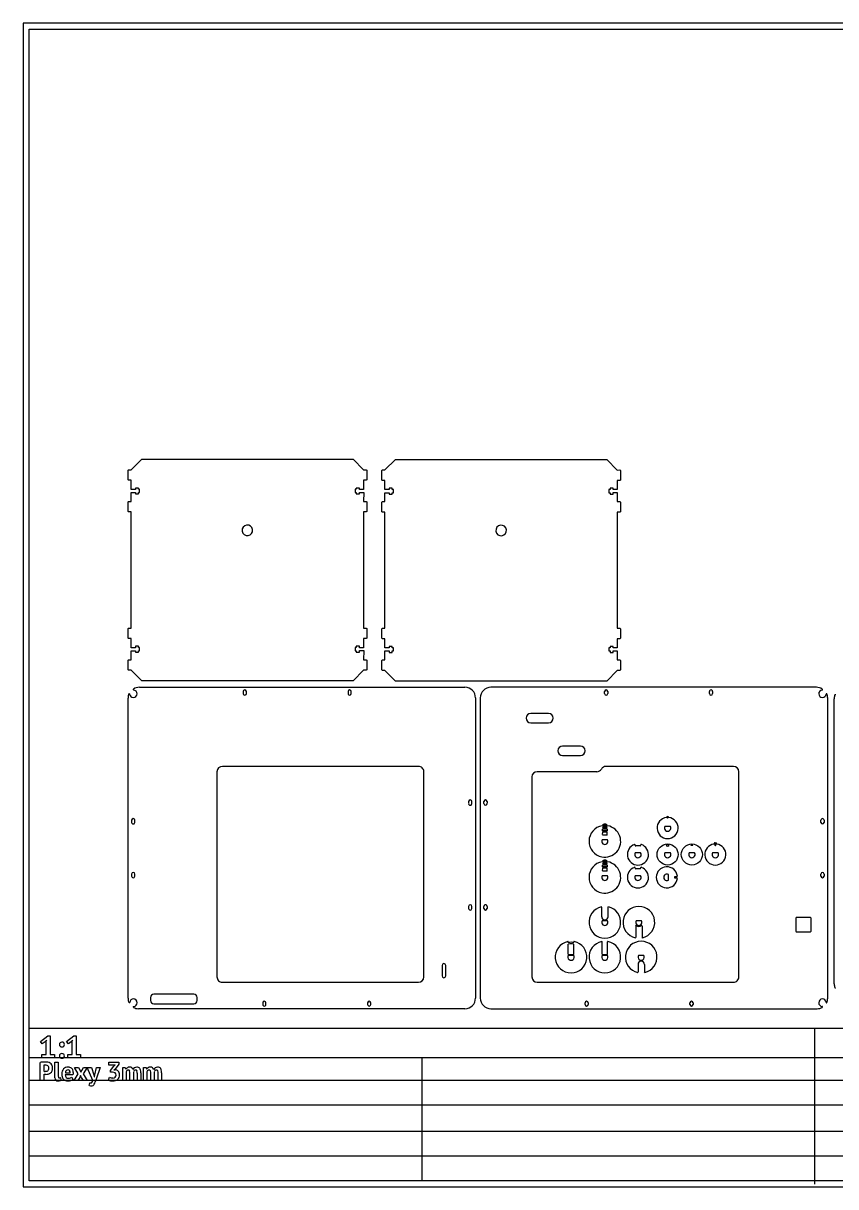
# Model space of a CAD drawing. Extents: x 1210 to 2780, y 0 to 1103.
# Drawn here: x 1210 to 1980, y 0 to 1103 of the extents above; entities that cross this region are included whole.
import ezdxf

# ---------------------------------------------------------------- set-up
doc = ezdxf.new("R2010")
doc.units = 0
doc.header["$MEASUREMENT"] = 0
for name, color, linetype in [('ARDUINO_SCOCCHE', 18, 'CONTINUOUS'), ('ESCLUSI', 18, 'CONTINUOUS'), ('PREDEFINITO', 18, 'CONTINUOUS')]:
    doc.layers.add(name, color=color, linetype=linetype)

msp = doc.modelspace()

# ---------------------------------------------------------------- linework, layer by layer
at = {"layer": 'ARDUINO_SCOCCHE'}
for p, q in [((1312.7, 679.4), (1322.8, 689.4)), ((1322.8, 689.4), (1522.7, 689.4)), ((1522.7, 689.4), (1532.7, 679.3)), ((1553, 679.2), (1563, 689.2)), ((1563, 689.2), (1763, 689.2)), ((1763, 689.2), (1773, 679.1)), ((1309.7, 678.9), (1310.2, 679.4)), ((1309.7, 669.9), (1309.7, 678.9)), ((1310.2, 679.4), (1312.7, 679.4)), ((1532.7, 679.3), (1535.2, 679.4)), ((1535.2, 679.4), (1535.7, 678.9)), ((1535.7, 678.9), (1535.7, 669.9)), ((1550, 678.7), (1550.5, 679.2)), ((1550, 669.7), (1550, 678.7)), ((1550.5, 679.2), (1553, 679.2)), ((1773, 679.1), (1775.5, 679.2)), ((1775.5, 679.2), (1776, 678.7)), ((1776, 678.7), (1776, 669.7)), ((1310.2, 669.4), (1309.7, 669.9)), ((1312.7, 669.4), (1310.2, 669.4)), ((1312.7, 660.8), (1312.7, 669.4)), ((1319.6, 662.1), (1316.6, 662.1)), ((1316.6, 662.1), (1316.6, 660.8)), ((1319.6, 660.9), (1319.6, 662.1)), ((1528.8, 662.1), (1525.8, 662.1)), ((1525.8, 662.1), (1525.8, 660.9)), ((1528.9, 660.8), (1528.8, 662.1)), ((1535.2, 669.4), (1532.7, 669.4)), ((1532.7, 669.4), (1532.7, 660.8)), ((1535.7, 669.9), (1535.2, 669.4)), ((1550.5, 669.2), (1550, 669.7)), ((1553, 669.2), (1550.5, 669.2)), ((1553, 660.6), (1553, 669.2)), ((1559.9, 661.9), (1556.9, 661.9)), ((1556.9, 661.9), (1556.9, 660.6)), ((1559.9, 660.7), (1559.9, 661.9)), ((1769.1, 661.9), (1766.1, 661.9)), ((1766.1, 661.9), (1766.1, 660.7)), ((1769.1, 660.6), (1769.1, 661.9)), ((1775.5, 669.2), (1773, 669.2)), ((1773, 669.2), (1773, 660.6)), ((1776, 669.7), (1775.5, 669.2)), ((1316.6, 660.8), (1312.7, 660.8)), ((1312.7, 649.4), (1312.7, 657.9)), ((1312.7, 657.9), (1316.6, 657.9)), ((1316.6, 657.9), (1316.6, 656.6)), ((1316.6, 656.6), (1319.6, 656.6)), ((1320.6, 660.9), (1319.6, 660.9)), ((1319.6, 656.6), (1319.6, 657.9)), ((1319.6, 657.9), (1320.6, 657.9)), ((1320.6, 657.9), (1320.6, 660.9)), ((1525.8, 660.9), (1524.8, 660.9)), ((1524.8, 660.9), (1524.8, 657.9)), ((1524.8, 657.9), (1525.8, 657.9)), ((1525.8, 657.9), (1525.8, 656.6)), ((1525.8, 656.6), (1528.8, 656.6)), ((1528.8, 656.6), (1528.9, 658)), ((1532.7, 660.8), (1528.9, 660.8)), ((1528.9, 658), (1532.8, 658)), ((1532.8, 658), (1532.7, 649.4)), ((1556.9, 660.6), (1553, 660.6)), ((1553, 649.2), (1553, 657.7)), ((1553, 657.7), (1556.9, 657.7)), ((1556.9, 657.7), (1556.9, 656.4)), ((1556.9, 656.4), (1559.9, 656.4)), ((1560.9, 660.7), (1559.9, 660.7)), ((1559.9, 656.4), (1559.9, 657.7)), ((1559.9, 657.7), (1560.9, 657.7)), ((1560.9, 657.7), (1560.9, 660.7)), ((1766.1, 660.7), (1765.1, 660.7)), ((1765.1, 660.7), (1765.1, 657.7)), ((1765.1, 657.7), (1766.1, 657.7)), ((1766.1, 657.7), (1766.1, 656.4)), ((1766.1, 656.4), (1769.1, 656.4)), ((1773, 660.6), (1769.1, 660.6)), ((1769.1, 656.4), (1769.1, 657.8)), ((1769.1, 657.8), (1773, 657.8)), ((1773, 657.8), (1773, 649.2)), ((1309.7, 648.9), (1310.2, 649.4)), ((1309.7, 639.9), (1309.7, 648.9)), ((1310.2, 639.4), (1309.7, 639.9)), ((1310.2, 649.4), (1312.7, 649.4)), ((1532.7, 649.4), (1535.2, 649.4)), ((1535.2, 649.4), (1535.7, 648.9)), ((1535.7, 639.9), (1535.2, 639.4)), ((1535.7, 648.9), (1535.7, 639.9)), ((1550, 648.7), (1550.5, 649.2)), ((1550, 639.7), (1550, 648.7)), ((1550.5, 639.2), (1550, 639.7)), ((1550.5, 649.2), (1553, 649.2)), ((1773, 649.2), (1775.5, 649.2)), ((1775.5, 649.2), (1776, 648.7)), ((1776, 639.7), (1775.5, 639.2)), ((1776, 648.7), (1776, 639.7)), ((1312.7, 639.4), (1310.2, 639.4)), ((1312.7, 529.4), (1312.7, 639.4)), ((1535.2, 639.4), (1532.7, 639.4)), ((1532.7, 639.4), (1532.7, 529.4)), ((1553, 639.2), (1550.5, 639.2)), ((1553, 529.2), (1553, 639.2)), ((1775.5, 639.2), (1773, 639.2)), ((1773, 639.2), (1773, 529.2)), ((1309.7, 528.9), (1310.2, 529.4)), ((1310.2, 529.4), (1312.7, 529.4)), ((1532.7, 529.4), (1535.2, 529.4)), ((1535.2, 529.4), (1535.7, 528.9)), ((1309.7, 519.9), (1309.7, 528.9)), ((1310.2, 519.4), (1309.7, 519.9)), ((1312.7, 519.4), (1310.2, 519.4)), ((1312.7, 510.8), (1312.7, 519.4)), ((1535.2, 519.4), (1532.7, 519.4)), ((1532.7, 519.4), (1532.7, 510.8)), ((1535.7, 519.9), (1535.2, 519.4)), ((1535.7, 528.9), (1535.7, 519.9)), ((1550, 528.7), (1550.5, 529.2)), ((1550, 519.7), (1550, 528.7)), ((1550.5, 519.2), (1550, 519.7)), ((1550.5, 529.2), (1553, 529.2)), ((1553, 519.2), (1550.5, 519.2)), ((1553, 510.6), (1553, 519.2)), ((1773, 529.2), (1775.5, 529.2)), ((1775.5, 519.2), (1773, 519.2)), ((1773, 519.2), (1773, 510.6)), ((1775.5, 529.2), (1776, 528.7)), ((1776, 519.7), (1775.5, 519.2)), ((1776, 528.7), (1776, 519.7)), ((1316.6, 510.8), (1312.7, 510.8)), ((1312.7, 499.4), (1312.7, 507.9)), ((1312.7, 507.9), (1316.6, 507.9)), ((1319.6, 512.1), (1316.6, 512.1)), ((1316.6, 512.1), (1316.6, 510.8)), ((1316.6, 507.9), (1316.6, 506.6)), ((1319.6, 510.9), (1319.6, 512.1)), ((1320.6, 510.9), (1319.6, 510.9)), ((1319.6, 506.6), (1319.6, 507.9)), ((1319.6, 507.9), (1320.6, 507.9)), ((1320.6, 507.9), (1320.6, 510.9)), ((1525.8, 510.9), (1524.8, 510.9)), ((1524.8, 510.9), (1524.8, 507.9)), ((1524.8, 507.9), (1525.8, 507.9)), ((1528.8, 512.1), (1525.8, 512.1)), ((1525.8, 512.1), (1525.8, 510.9)), ((1525.8, 507.9), (1525.8, 506.6)), ((1528.9, 510.8), (1528.8, 512.1)), ((1528.8, 506.6), (1528.9, 508)), ((1532.7, 510.8), (1528.9, 510.8)), ((1528.9, 508), (1532.8, 508)), ((1532.8, 508), (1532.7, 499.4)), ((1556.9, 510.6), (1553, 510.6)), ((1553, 499.2), (1553, 507.7)), ((1553, 507.7), (1556.9, 507.7)), ((1559.9, 511.9), (1556.9, 511.9)), ((1556.9, 511.9), (1556.9, 510.6)), ((1556.9, 507.7), (1556.9, 506.4)), ((1559.9, 510.7), (1559.9, 511.9)), ((1560.9, 510.7), (1559.9, 510.7)), ((1559.9, 506.4), (1559.9, 507.7)), ((1559.9, 507.7), (1560.9, 507.7)), ((1560.9, 507.7), (1560.9, 510.7)), ((1766.1, 510.7), (1765.1, 510.7)), ((1765.1, 510.7), (1765.1, 507.7)), ((1765.1, 507.7), (1766.1, 507.7)), ((1769.1, 511.9), (1766.1, 511.9)), ((1766.1, 511.9), (1766.1, 510.7)), ((1766.1, 507.7), (1766.1, 506.4)), ((1769.1, 510.6), (1769.1, 511.9)), ((1773, 510.6), (1769.1, 510.6)), ((1769.1, 506.4), (1769.1, 507.8)), ((1769.1, 507.8), (1773, 507.8)), ((1773, 507.8), (1773, 499.2)), ((1309.7, 498.9), (1310.2, 499.4)), ((1309.7, 489.9), (1309.7, 498.9)), ((1310.2, 499.4), (1312.7, 499.4)), ((1316.6, 506.6), (1319.6, 506.6)), ((1525.8, 506.6), (1528.8, 506.6)), ((1532.7, 499.4), (1535.2, 499.4)), ((1535.2, 499.4), (1535.7, 498.9)), ((1535.7, 498.9), (1535.7, 489.9)), ((1550, 498.7), (1550.5, 499.2)), ((1550, 489.7), (1550, 498.7)), ((1550.5, 499.2), (1553, 499.2)), ((1556.9, 506.4), (1559.9, 506.4)), ((1766.1, 506.4), (1769.1, 506.4)), ((1773, 499.2), (1775.5, 499.2)), ((1775.5, 499.2), (1776, 498.7)), ((1776, 498.7), (1776, 489.7)), ((1310.2, 489.4), (1309.7, 489.9)), ((1312.7, 489.4), (1310.2, 489.4)), ((1322.8, 479.4), (1312.7, 489.4)), ((1532.7, 489.4), (1522.7, 479.4)), ((1535.2, 489.4), (1532.7, 489.4)), ((1535.7, 489.9), (1535.2, 489.4)), ((1550.5, 489.2), (1550, 489.7)), ((1553, 489.2), (1550.5, 489.2)), ((1563, 479.2), (1553, 489.2)), ((1773, 489.2), (1763, 479.2)), ((1775.5, 489.2), (1773, 489.2)), ((1776, 489.7), (1775.5, 489.2)), ((1522.7, 479.4), (1322.8, 479.4)), ((1763, 479.2), (1563, 479.2)), ((1310.8, 467.1), (1311, 467.1)), ((1314.7, 470.9), (1314.7, 471.4)), ((1320.4, 473.3), (1628.7, 473.3)), ((1418.7, 469.3), (1418.7, 467.3)), ((1421.7, 467.3), (1421.7, 469.3)), ((1518, 469.3), (1518, 467.3)), ((1521, 467.3), (1521, 469.3)), ((1638.7, 463.3), (1638.7, 178.7)), ((1643.2, 463.3), (1643.2, 178.7)), ((1961.5, 473.3), (1653.2, 473.3)), ((1760.9, 467.3), (1760.9, 469.3)), ((1763.9, 469.3), (1763.9, 467.3)), ((1860.2, 467.3), (1860.2, 469.3)), ((1863.2, 469.3), (1863.2, 467.3)), ((1967.2, 470.9), (1967.2, 471.4)), ((1971.1, 467.1), (1970.9, 467.1)), ((1979.4, 466.6), (1979.5, 466.6)), ((1309.7, 178.7), (1309.7, 463)), ((1972.2, 178.7), (1972.2, 463)), ((1978.3, 192.4), (1978.3, 462.4)), ((1707.9, 448.6), (1691.1, 448.6)), ((1691.1, 439.6), (1707.9, 439.6)), ((1738.1, 417.6), (1721.2, 417.6)), ((1721.2, 408.6), (1738.1, 408.6)), ((1584.7, 398.3), (1399.1, 398.3)), ((1882.9, 398.3), (1762.3, 398.3)), ((1393.9, 393.3), (1393.9, 198.8)), ((1589.9, 198.8), (1589.9, 393.3)), ((1692, 388.3), (1692, 198.8)), ((1753.6, 393.3), (1697, 393.3)), ((1888.1, 198.8), (1888.1, 393.3)), ((1632.2, 365), (1632.2, 363)), ((1635.2, 363), (1635.2, 365)), ((1646.7, 363), (1646.7, 365)), ((1649.7, 365), (1649.7, 363)), ((1313.1, 347.3), (1313.1, 345.3)), ((1316.1, 345.3), (1316.1, 347.3)), ((1762.6, 342.1), (1759.8, 342.1)), ((1965.8, 345.3), (1965.8, 347.3)), ((1968.8, 347.3), (1968.8, 345.3)), ((1758.9, 335.9), (1758.8, 333.9)), ((1759, 337.4), (1759.1, 338.9)), ((1759.2, 340.9), (1759.1, 340.4)), ((1759.1, 333.6), (1763.3, 333.6)), ((1763.1, 337.1), (1759.2, 337.1)), ((1763.2, 336.1), (1759.2, 336.1)), ((1759.3, 339.1), (1763.1, 339.1)), ((1763, 341.1), (1759.4, 341.1)), ((1759.4, 340.1), (1763, 340.1)), ((1763.2, 340.4), (1763.2, 340.9)), ((1763.3, 338.9), (1763.4, 337.4)), ((1763.5, 333.9), (1763.4, 335.9)), ((1763.8, 328.8), (1758.6, 328.8)), ((1789.9, 323.5), (1789.9, 323.8)), ((1794.6, 323), (1790.4, 323)), ((1795.1, 323.8), (1795.1, 323.5)), ((1795.1, 316.3), (1789.9, 316.3)), ((1758.9, 301.7), (1758.8, 299.7)), ((1759, 303.2), (1759.1, 304.7)), ((1759.2, 306.7), (1759.1, 306.2)), ((1759.1, 299.5), (1763.3, 299.5)), ((1763.1, 303), (1759.2, 303)), ((1763.2, 302), (1759.2, 302)), ((1759.3, 305), (1763.1, 305)), ((1763, 307), (1759.4, 307)), ((1759.4, 306), (1763, 306)), ((1762.6, 308), (1759.8, 308)), ((1763.2, 306.2), (1763.2, 306.7)), ((1763.3, 304.7), (1763.4, 303.2)), ((1763.5, 299.7), (1763.4, 301.7)), ((1789.9, 301.9), (1789.9, 302.2)), ((1794.6, 301.4), (1790.4, 301.4)), ((1795.1, 302.2), (1795.1, 301.9)), ((1313.1, 296.3), (1313.1, 294.3)), ((1316.1, 294.3), (1316.1, 296.3)), ((1763.8, 294.7), (1758.6, 294.7)), ((1795.1, 294.7), (1789.9, 294.7)), ((1965.8, 294.3), (1965.8, 296.3)), ((1968.8, 296.3), (1968.8, 294.3)), ((1632.2, 265.7), (1632.2, 263.7)), ((1635.2, 263.7), (1635.2, 265.7)), ((1646.7, 263.7), (1646.7, 265.7)), ((1649.7, 265.7), (1649.7, 263.7)), ((1942.2, 241.8), (1942.2, 254.8)), ((1942.7, 255.3), (1955.7, 255.3)), ((1956.2, 254.8), (1956.2, 241.8)), ((1763.8, 252.1), (1758.6, 252.1)), ((1796, 252.1), (1790.8, 252.1)), ((1955.7, 241.3), (1942.7, 241.3)), ((1607.1, 209.7), (1607.1, 199.7)), ((1610.6, 199.7), (1610.6, 209.7)), ((1731.8, 219.1), (1726.6, 219.1)), ((1726.8, 220.1), (1731.5, 220.1)), ((1763.8, 219.1), (1758.6, 219.1)), ((1758.8, 220.1), (1763.5, 220.1)), ((1798.2, 219.1), (1793, 219.1)), ((1399.1, 193.8), (1584.7, 193.8)), ((1697.2, 193.8), (1882.9, 193.8)), ((1979.5, 188.1), (1979.4, 188.1)), ((1331, 179.4), (1331, 176.4)), ((1372, 182.4), (1334, 182.4)), ((1375, 176.4), (1375, 179.4)), ((1311, 174.4), (1310.9, 174.4)), ((1314.8, 170.2), (1314.8, 170.7)), ((1628.7, 168.7), (1319.7, 168.7)), ((1334, 173.4), (1372, 173.4)), ((1437.2, 174.3), (1437.2, 172.7)), ((1440.2, 172.7), (1440.2, 174.3)), ((1536.5, 174.3), (1536.5, 172.7)), ((1539.5, 172.7), (1539.5, 174.3)), ((1653.2, 168.7), (1962.2, 168.7)), ((1742.4, 172.7), (1742.4, 174.3)), ((1745.4, 174.3), (1745.4, 172.7)), ((1841.7, 172.7), (1841.7, 174.3)), ((1844.7, 174.3), (1844.7, 172.7)), ((1967.2, 170.2), (1967.2, 170.7)), ((1970.9, 174.4), (1971.1, 174.4))]:
    msp.add_line(p, q, dxfattribs=at)
for centre, radius, start, end in [((1422.7, 622), 5, 7.9998, 187.9998), ((1422.7, 622), 5, 187.9998, 7.9998), ((1663, 621.9), 5, 7.9998, 187.9998), ((1663, 621.9), 5, 187.9998, 7.9998), ((1319.7, 463), 10, 156.4523, 180), ((1310.8, 466.9), 0.25, 90, 156.4523), ((1311, 466.9), 0.25, 3.8226, 90), ((1314.7, 467.1), 3.5, 183.8226, 270.0327), ((1315, 471.4), 0.25, 124.0803, 180), ((1315, 470.9), 0.25, 180, 266.2069), ((1314.7, 467.1), 3.5, 270.0341, 0.0314), ((1320.4, 463.3), 10, 90, 124.0803), ((1314.7, 467.1), 3.5, 0.0341, 86.2069), ((1420.2, 469.3), 1.5, 0.1471, 180.1471), ((1420.2, 467.3), 1.5, 180.1471, 0.1471), ((1519.5, 469.3), 1.5, 90.1484, 180.1457), ((1519.5, 467.3), 1.5, 180.1471, 0.1471), ((1519.5, 469.3), 1.5, 0.1465, 90.1438), ((1628.7, 463.3), 10, 360, 90), ((1653.2, 463.3), 10, 90, 180), ((1762.4, 469.3), 1.5, 89.8562, 179.8535), ((1762.4, 467.3), 1.5, 179.8529, 359.8529), ((1762.4, 469.3), 1.5, 359.8543, 89.8516), ((1861.7, 469.3), 1.5, 359.8529, 179.8529), ((1861.7, 467.3), 1.5, 179.8529, 359.8529), ((1961.5, 463.3), 10, 55.9197, 90), ((1967.2, 467.1), 3.5, 93.7931, 179.9659), ((1967.2, 467.1), 3.5, 179.9686, 269.9659), ((1967, 470.9), 0.25, 273.7931, 360), ((1967, 471.4), 0.25, 0, 55.9197), ((1967.2, 467.1), 3.5, 269.9673, 356.1774), ((1970.9, 466.9), 0.25, 90, 176.1774), ((1971.1, 466.9), 0.25, 23.5477, 90), ((1962.2, 463), 10, 0, 23.5477), ((1988.3, 462.4), 10, 155.7351, 180), ((1979.4, 466.4), 0.25, 90, 155.7351), ((1979.5, 466.4), 0.25, 3.8226, 90), ((1691.1, 444.1), 4.5, 90, 270), ((1707.9, 444.1), 4.5, 270, 90), ((1721.2, 413.1), 4.5, 90, 270), ((1738.1, 413.1), 4.5, 270, 90), ((1399, 393.2), 5.11, 89.0169, 178.7207), ((1584.8, 393.2), 5.09, 1.0167, 91.2487), ((1762.3, 393.3), 5, 89.992, 149.6178), ((1883, 393.2), 5.11, 1.2791, 90.9829), ((1697, 388.3), 5, 90.0013, 179.9987), ((1753.6, 398.3), 5, 270.0054, 329.6098), ((1633.7, 365), 1.5, 90.1484, 180.1457), ((1633.7, 365), 1.5, 0.1465, 90.1438), ((1648.2, 365), 1.5, 89.8562, 179.8535), ((1648.2, 365), 1.5, 359.8543, 89.8516), ((1633.7, 363), 1.5, 180.1471, 0.1471), ((1648.2, 363), 1.5, 179.8529, 359.8529), ((1314.6, 347.3), 1.5, 0.1471, 180.1471), ((1314.6, 345.3), 1.5, 180.1471, 0.1471), ((1761.2, 327.3), 15, 99.9697, 258.4676), ((1761.2, 327.3), 15, 258.4676, 80.0215), ((1761.2, 340.6), 3, 30, 150), ((1761.2, 340.6), 3, 30, 150), ((1759.8, 342.4), 0.25, 128.9585, 270), ((1761.2, 340.6), 2.5, 51.0415, 128.9585), ((1762.6, 342.4), 0.25, 270, 51.0415), ((1967.3, 347.3), 1.5, 359.8529, 179.8529), ((1967.3, 345.3), 1.5, 179.8529, 359.8529), ((1759.1, 333.9), 0.25, 177.4212, 270), ((1759.2, 335.9), 0.25, 90, 177.4212), ((1759.2, 337.4), 0.25, 177.4212, 270), ((1759.4, 340.4), 0.25, 177.4212, 270), ((1759.3, 338.9), 0.25, 90, 177.4212), ((1759.4, 340.9), 0.25, 90, 177.4212), ((1763, 340.9), 0.25, 2.5788, 90), ((1763, 340.4), 0.25, 270, 2.5788), ((1763.1, 338.9), 0.25, 2.5788, 90), ((1763.1, 337.4), 0.25, 270, 2.5788), ((1763.2, 335.9), 0.25, 2.5788, 90), ((1763.3, 333.9), 0.25, 270, 2.5788), ((1761.2, 327.3), 3, 150, 30), ((1792.5, 314.8), 10, 109.0256, 70.9595), ((1789.4, 323.8), 0.5, 0, 109.0256), ((1790.4, 323.5), 0.5, 180, 270), ((1794.6, 323.5), 0.5, 270, 0), ((1795.6, 323.8), 0.5, 70.9595, 180), ((1761.2, 306.5), 3, 30, 150), ((1761.2, 306.5), 3, 30, 150), ((1761.2, 306.5), 2.5, 51.0415, 128.9585), ((1792.5, 314.8), 3, 150, 30), ((1314.6, 296.3), 1.5, 90.1493, 180.1467), ((1314.6, 296.3), 1.5, 0.1474, 90.1448), ((1761.2, 293.2), 15, 99.9697, 258.4676), ((1761.2, 293.2), 15, 258.4676, 80.0215), ((1759.1, 299.7), 0.25, 177.4212, 270), ((1759.2, 301.7), 0.25, 90, 177.4212), ((1759.2, 303.2), 0.25, 177.4212, 270), ((1759.4, 306.2), 0.25, 177.4212, 270), ((1759.3, 304.7), 0.25, 90, 177.4212), ((1759.4, 306.7), 0.25, 90, 177.4212), ((1759.8, 308.2), 0.25, 128.9585, 270), ((1762.6, 308.2), 0.25, 270, 51.0415), ((1763, 306.7), 0.25, 2.5788, 90), ((1763, 306.2), 0.25, 270, 2.5788), ((1763.1, 304.7), 0.25, 2.5788, 90), ((1763.1, 303.2), 0.25, 270, 2.5788), ((1763.2, 301.7), 0.25, 2.5788, 90), ((1763.3, 299.7), 0.25, 270, 2.5788), ((1792.5, 293.2), 10, 109.0256, 70.9595), ((1789.4, 302.2), 0.5, 0, 109.0256), ((1790.4, 301.9), 0.5, 180, 270), ((1794.6, 301.9), 0.5, 270, 0), ((1795.6, 302.2), 0.5, 70.9595, 180), ((1967.3, 296.3), 1.5, 89.8552, 179.8526), ((1967.3, 296.3), 1.5, 359.8533, 89.8507), ((1314.6, 294.3), 1.5, 180.1471, 0.1471), ((1761.2, 293.2), 3, 150, 30), ((1792.5, 293.2), 3, 150, 30), ((1967.3, 294.3), 1.5, 179.8529, 359.8529), ((1633.7, 265.7), 1.5, 0.1471, 180.1471), ((1648.2, 265.7), 1.5, 359.8529, 179.8529), ((1633.7, 263.7), 1.5, 180.1471, 0.1471), ((1648.2, 263.7), 1.5, 179.8529, 359.8529), ((1761.2, 255.9), 3, 180, 360), ((1942.7, 254.8), 0.5, 90, 180), ((1955.7, 254.8), 0.5, 0, 90), ((1761.2, 250.6), 3, 150, 30), ((1793.4, 250.6), 3, 150, 30), ((1942.7, 241.8), 0.5, 180, 270), ((1955.7, 241.8), 0.5, 270, 0), ((1608.8, 209.7), 1.75, 90.0406, 180.038), ((1608.8, 209.7), 1.75, 0.0406, 90.038), ((1729.2, 217.6), 3, 150, 30), ((1761.2, 217.6), 3, 150, 30), ((1795.6, 217.6), 3, 150, 30), ((1795.6, 210.6), 3, 0, 180), ((1398.9, 198.9), 5.09, 181.0159, 271.2479), ((1584.8, 198.9), 5.11, 269.0165, 358.7203), ((1608.8, 199.7), 1.75, 180.0406, 270.038), ((1608.8, 199.7), 1.75, 270.0406, 0.038), ((1697.2, 198.9), 5.11, 181.2797, 270.9835), ((1883, 198.9), 5.09, 268.7524, 358.9844), ((1988.3, 192.4), 10, 180, 204.2649), ((1979.4, 188.4), 0.25, 204.2649, 270), ((1979.5, 188.4), 0.25, 270, 356.1774), ((1319.7, 178.7), 10, 180, 204.2649), ((1314.8, 174.4), 3.5, 89.9673, 176.1774), ((1314.8, 174.4), 3.5, 359.9686, 89.9659), ((1334, 179.4), 3, 89.8535, 180.0855), ((1372, 179.4), 3, 359.9135, 90.1455), ((1628.7, 178.7), 10, 270, 360), ((1653.2, 178.7), 10, 180, 270), ((1967.2, 174.4), 3.5, 90.0341, 180.0314), ((1967.2, 174.4), 3.5, 3.8226, 90.0327), ((1962.2, 178.7), 10, 335.7351, 0), ((1310.9, 174.7), 0.25, 204.2649, 270), ((1311, 174.7), 0.25, 270, 356.1774), ((1315, 170.7), 0.25, 93.7931, 180), ((1315, 170.2), 0.25, 180, 241.0735), ((1319.7, 178.7), 10, 241.0735, 270), ((1314.8, 174.4), 3.5, 273.7931, 359.9659), ((1334, 176.4), 3, 179.9145, 270.1465), ((1372, 176.4), 3, 269.8547, 0.1453), ((1438.7, 174.3), 1.5, 90.1474, 180.1448), ((1438.7, 172.7), 1.5, 180.1471, 0.1471), ((1438.7, 174.3), 1.5, 0.1474, 90.1448), ((1538, 174.3), 1.5, 90.1474, 180.1448), ((1538, 172.7), 1.5, 180.1471, 0.1471), ((1538, 174.3), 1.5, 0.1474, 90.1448), ((1743.9, 174.3), 1.5, 89.8552, 179.8526), ((1743.9, 172.7), 1.5, 179.8529, 359.8529), ((1743.9, 174.3), 1.5, 359.8552, 89.8526), ((1843.2, 174.3), 1.5, 89.8552, 179.8526), ((1843.2, 172.7), 1.5, 179.8529, 359.8529), ((1843.2, 174.3), 1.5, 359.8552, 89.8526), ((1962.2, 178.7), 10, 270, 298.9265), ((1967.2, 174.4), 3.5, 180.0341, 266.2069), ((1966.9, 170.7), 0.25, 0, 86.2069), ((1966.9, 170.2), 0.25, 298.9265, 0), ((1970.9, 174.7), 0.25, 183.8226, 270), ((1971.1, 174.7), 0.25, 270, 335.7351)]:
    msp.add_arc(centre, radius, start, end, dxfattribs=at)
at = {"layer": 'ESCLUSI'}
for p, q in [((1823.2, 341.4), (1818, 341.4)), ((1844.6, 323.3), (1842.6, 323.3)), ((1864.8, 325.2), (1864.8, 325.4)), ((1865.3, 325.9), (1866.3, 325.9)), ((1865.3, 325.2), (1865.3, 323.7)), ((1866, 325.4), (1865.5, 325.4)), ((1865.5, 323.4), (1866, 323.4)), ((1866.3, 323.7), (1866.3, 325.2)), ((1866.8, 325.4), (1866.8, 325.2)), ((1823.2, 316.3), (1818, 316.3)), ((1846.2, 316.3), (1841, 316.3)), ((1868.4, 316.3), (1863.2, 316.3)), ((1821.4, 290.6), (1821.4, 295.8)), ((1827, 293.2), (1827, 293.2)), ((1829.3, 293.7), (1827.5, 293.7)), ((1827.5, 292.7), (1829.3, 292.7)), ((1758.2, 255.9), (1758.2, 265)), ((1764.2, 255.9), (1764.2, 265)), ((1790.4, 247.3), (1790.4, 236.2)), ((1796.4, 247.3), (1796.4, 236.2)), ((1726.6, 231.3), (1726.6, 232.1)), ((1731.8, 231.3), (1731.8, 232.1)), ((1758.6, 220.3), (1758.6, 232.1)), ((1763.8, 220.3), (1763.8, 232.1)), ((1726.6, 220.3), (1726.6, 229.8)), ((1731.8, 220.3), (1731.8, 229.8)), ((1792.6, 210.6), (1792.6, 203.2)), ((1798.6, 210.6), (1798.6, 203.2))]:
    msp.add_line(p, q, dxfattribs=at)
for centre, radius in [((1820.6, 349.9), 0.5), ((1820.6, 314.8), 10), ((1820.6, 323.3), 1), ((1843.6, 314.8), 10)]:
    msp.add_circle(centre, radius, dxfattribs=at)
for centre, radius, start, end in [((1820.6, 339.9), 10, 95.7392, 84.2608), ((1820.6, 349.9), 1, 0, 180), ((1820.6, 339.9), 3, 150, 30), ((1843.6, 323.3), 1, 0, 180), ((1865.8, 314.8), 10, 98.2132, 81.7868), ((1864.3, 325.2), 0.5, 278.2132, 360), ((1865.3, 325.4), 0.5, 90, 180), ((1865.5, 325.2), 0.25, 90, 180), ((1865.5, 323.7), 0.25, 180, 270), ((1866, 325.2), 0.25, 0, 90), ((1866, 323.7), 0.25, 270, 0), ((1866.3, 325.4), 0.5, 0, 90), ((1867.3, 325.2), 0.5, 180, 261.7868), ((1820.6, 314.8), 3, 150, 30), ((1843.6, 314.8), 3, 150, 30), ((1865.8, 314.8), 3, 150, 30), ((1819.9, 293.2), 10, 6.1825, 353.8175), ((1819.9, 293.2), 3, 60, 300), ((1827.5, 293.2), 0.5, 90, 180), ((1827.5, 293.2), 0.5, 180, 270), ((1829.3, 294.2), 0.5, 270, 6.1825), ((1829.3, 292.2), 0.5, 353.8175, 90), ((1761.2, 250.6), 15, 102.7289, 77.2711), ((1757.9, 265), 0.25, 0, 102.7289), ((1764.4, 265), 0.25, 77.2711, 180), ((1793.4, 250.6), 15, 282.7289, 257.2711), ((1790.6, 247.3), 0.25, 49.6798, 180), ((1793.4, 250.6), 4, 229.6798, 310.3202), ((1796.1, 247.3), 0.25, 0, 130.3202), ((1729.2, 217.6), 15, 101.1332, 78.8668), ((1726.3, 232.1), 0.25, 0, 101.1332), ((1729.2, 217.6), 14, 79.3052, 100.6948), ((1732, 232.1), 0.25, 78.8668, 180), ((1761.2, 217.6), 15, 101.1332, 78.8668), ((1758.3, 232.1), 0.25, 0, 101.1332), ((1764, 232.1), 0.25, 78.8668, 180), ((1795.6, 217.6), 15, 282.7289, 257.2711), ((1790.1, 236.2), 0.25, 257.2711, 0), ((1796.6, 236.2), 0.25, 180, 282.7289), ((1729.2, 217.6), 12.5, 78.0038, 101.9962), ((1726.8, 220.3), 0.25, 180, 270), ((1731.5, 220.3), 0.25, 270, 0), ((1758.8, 220.3), 0.25, 180, 270), ((1763.5, 220.3), 0.25, 270, 0), ((1792.3, 203.2), 0.25, 257.2711, 0), ((1798.8, 203.2), 0.25, 180, 282.7289)]:
    msp.add_arc(centre, radius, start, end, dxfattribs=at)
at = {"layer": 'PREDEFINITO', "color": 18}
for p, q in [((2774, 149.9), (1216.2, 149.9)), ((1959.8, 149.9), (1959.8, 2.5))]:
    msp.add_line(p, q, dxfattribs=at)
at = {"layer": 'PREDEFINITO'}
for p, q in [((1226.8, 137.7), (1233.8, 143.1)), ((1228.5, 135.5), (1226.8, 137.7)), ((1231.1, 137.3), (1228.5, 135.5)), ((1232.5, 139), (1231.1, 137.3)), ((1232.1, 137), (1232.5, 139)), ((1232.1, 125.3), (1232.1, 137)), ((1233.8, 143.1), (1236, 143.1)), ((1236, 143.1), (1236, 125.3)), ((1251.5, 137.7), (1258.5, 143.1)), ((1253.2, 135.5), (1251.5, 137.7)), ((1255.8, 137.3), (1253.2, 135.5)), ((1257.2, 139), (1255.8, 137.3)), ((1256.8, 137), (1257.2, 139)), ((1256.8, 125.3), (1256.8, 137)), ((1258.5, 143.1), (1260.7, 143.1)), ((1260.7, 143.1), (1260.7, 125.3)), ((1227.9, 125.3), (1232.1, 125.3)), ((1227.9, 122), (1227.9, 125.3)), ((1240, 122), (1227.9, 122)), ((1236, 125.3), (1240, 125.3)), ((1240, 125.3), (1240, 122)), ((1252.6, 125.3), (1256.8, 125.3)), ((1252.6, 122), (1252.6, 125.3)), ((1264.7, 122), (1252.6, 122)), ((1260.7, 125.3), (1264.7, 125.3)), ((1264.7, 125.3), (1264.7, 122)), ((1226.4, 100.7), (1226.4, 117.7)), ((1230.5, 115.2), (1229.8, 115.2)), ((1229.8, 115.2), (1229.8, 109.4)), ((1231.4, 115.3), (1230.5, 115.2)), ((1240.4, 103.1), (1240.4, 117.9)), ((1240.4, 117.9), (1243.6, 117.9)), ((1243.6, 117.9), (1243.6, 104.8)), ((1262.6, 106.9), (1258.9, 112.9)), ((1258.9, 112.9), (1262.7, 112.9)), ((1262.7, 112.9), (1264.3, 110.3)), ((1264.3, 110.3), (1265, 108.6)), ((1265, 108.6), (1265.8, 110.3)), ((1265.8, 110.3), (1267.4, 112.9)), ((1270.9, 112.9), (1267.2, 107)), ((1267.4, 112.9), (1270.9, 112.9)), ((1276.3, 100.6), (1271.1, 112.9)), ((1271.1, 112.9), (1275, 112.9)), ((1275, 112.9), (1277.2, 106)), ((1278.1, 106), (1279.9, 112.9)), ((1283.3, 112.9), (1279.6, 101.8)), ((1279.9, 112.9), (1283.3, 112.9)), ((1291.6, 115.2), (1291.6, 117.9)), ((1291.6, 117.9), (1300.9, 117.9)), ((1295.7, 115.2), (1291.6, 115.2)), ((1293.2, 110.2), (1296.2, 114.3)), ((1297.6, 115.4), (1295.7, 115.2)), ((1296.2, 114.3), (1297.6, 115.4)), ((1297.4, 111.5), (1296.3, 110.8)), ((1296.3, 110.8), (1296.3, 110.7)), ((1296.3, 110.7), (1297.4, 110.8)), ((1300.9, 116.1), (1297.4, 111.5)), ((1300.9, 117.9), (1300.9, 116.1)), ((1304.6, 100.7), (1304.6, 112.9)), ((1304.6, 112.9), (1307.1, 112.9)), ((1307.1, 112.9), (1307.5, 111.3)), ((1307.5, 111.3), (1307.6, 111.3)), ((1324.3, 100.7), (1324.3, 112.9)), ((1324.3, 112.9), (1326.8, 112.9)), ((1326.8, 112.9), (1327.2, 111.3)), ((1327.2, 111.3), (1327.3, 111.3)), ((1229.8, 100.7), (1226.4, 100.7)), ((1229.8, 109.4), (1230.1, 109.4)), ((1230.2, 106.5), (1229.8, 106.6)), ((1229.8, 106.6), (1229.8, 100.7)), ((1230.1, 109.4), (1230.5, 109.3)), ((1230.8, 106.5), (1230.2, 106.5)), ((1230.5, 109.3), (1230.9, 109.3)), ((1231.3, 106.5), (1230.8, 106.5)), ((1230.9, 109.3), (1231.2, 109.3)), ((1231.7, 106.5), (1231.3, 106.5)), ((1244.6, 103.1), (1245.1, 103.2)), ((1245.1, 103.2), (1245.8, 103.4)), ((1245.8, 103.4), (1246.1, 100.9)), ((1257.5, 106), (1250.2, 106)), ((1250.3, 108), (1254.8, 108)), ((1256.3, 103.8), (1257.4, 101.7)), ((1257.7, 107.2), (1257.5, 106)), ((1257.8, 108.3), (1257.7, 107.2)), ((1258.6, 100.7), (1262.6, 106.9)), ((1262.1, 100.7), (1258.6, 100.7)), ((1264, 103.6), (1262.1, 100.7)), ((1264.8, 105.4), (1264, 103.6)), ((1265.5, 103.6), (1264.8, 105.4)), ((1267.4, 100.7), (1265.5, 103.6)), ((1267.2, 107), (1271.1, 100.7)), ((1271.1, 100.7), (1267.4, 100.7)), ((1277.2, 106), (1277.7, 104.1)), ((1277.7, 104.1), (1277.8, 104.1)), ((1277.8, 104.1), (1278.1, 106)), ((1279.6, 101.8), (1278.7, 99.3)), ((1291.3, 101.1), (1292.2, 103.7)), ((1293.2, 108.5), (1293.2, 110.2)), ((1295, 108.5), (1293.2, 108.5)), ((1307.8, 100.7), (1304.6, 100.7)), ((1307.8, 108.8), (1307.8, 100.7)), ((1311.5, 100.7), (1311.5, 107.3)), ((1314.7, 100.7), (1311.5, 100.7)), ((1314.7, 108.7), (1314.7, 100.7)), ((1318.5, 100.7), (1318.5, 107.6)), ((1321.7, 100.7), (1318.5, 100.7)), ((1321.7, 108), (1321.7, 100.7)), ((1327.5, 100.7), (1324.3, 100.7)), ((1327.5, 108.8), (1327.5, 100.7)), ((1331.2, 100.7), (1331.2, 107.3)), ((1334.4, 100.7), (1331.2, 100.7)), ((1334.4, 108.7), (1334.4, 100.7)), ((1338.2, 100.7), (1338.2, 107.6)), ((1341.4, 100.7), (1338.2, 100.7)), ((1341.4, 108), (1341.4, 100.7)), ((1273, 96), (1273.6, 98.6))]:
    msp.add_line(p, q, dxfattribs=at)
at = {"layer": 'PREDEFINITO', "color": 251}
for p, q in [((2774, 122), (1216.2, 122)), ((1588, 122), (1588, 5.7)), ((2774, 100.7), (1216.2, 100.7)), ((2774, 77.4), (1216.2, 77.4)), ((2774, 52.2), (1216.2, 52.2)), ((2285.5, 29), (1216.2, 29))]:
    msp.add_line(p, q, dxfattribs=at)
at = {"layer": 'PREDEFINITO', "color": 18}
for points in [[(2779.7, 1102.5), (1210.5, 1102.5), (1210.5, 0), (2779.7, 0), (2779.7, 1102.5)], [(2774, 5.7), (1216.2, 5.7), (1216.2, 1096.8), (2774, 1096.8), (2774, 5.7)]]:
    msp.add_lwpolyline(points, dxfattribs=at)
at = {"layer": 'PREDEFINITO'}
for centre, radius, start, end in [((1246.8, 134.8), 2.11, 133.7106, 182.7716), ((1246.8, 134.6), 2.16, 177.4161, 225.7643), ((1246.9, 134.5), 2.42, 87.3291, 131.3832), ((1246.9, 134.9), 2.39, 227.8194, 272.6354), ((1247.2, 134.5), 2.51, 49.3373, 93.1825), ((1247.2, 135), 2.48, 266.8384, 311.4523), ((1247.3, 134.8), 2.11, 357.2283, 46.2893), ((1247.3, 134.6), 2.16, 314.2358, 2.5839), ((1246.8, 124.1), 2.11, 133.7106, 182.7716), ((1246.8, 123.9), 2.16, 177.4161, 225.7643), ((1246.9, 123.8), 2.42, 87.3291, 131.3832), ((1246.9, 124.1), 2.39, 227.8194, 272.6354), ((1247.2, 123.7), 2.51, 49.3373, 93.1825), ((1247.2, 124.2), 2.48, 266.8384, 311.4523), ((1247.3, 124.1), 2.11, 357.2283, 46.2893), ((1247.3, 123.9), 2.16, 314.2358, 2.5839), ((1230.6, 95.4), 22.7, 94.8822, 100.6349), ((1231.2, 90.6), 27.5, 90.016, 95.1317), ((1231.1, 102.3), 15.8, 80.6808, 89.9538), ((1231.4, 109.3), 5.97, 78.2146, 90.0689), ((1232.1, 112.3), 2.87, 55.3481, 78.6932), ((1232.3, 111.9), 2.4, 304.5436, 334.496), ((1232.7, 111.7), 6.31, 58.8432, 81.2716), ((1232.3, 112.7), 2.44, 27.4161, 54.7566), ((1231.8, 112.6), 2.9, 357.8716, 25.8487), ((1231.2, 112.3), 3.57, 336.1998, 2.3248), ((1233.4, 113), 4.85, 29.2973, 58.1739), ((1232.5, 112.7), 5.79, 357.5494, 27.4719), ((1232.2, 112.2), 6.08, 335.1314, 1.7519), ((1253.8, 107.3), 6.85, 140.5162, 184.3826), ((1252.5, 107.6), 5.69, 86.5464, 134.5656), ((1252.7, 108.5), 2.17, 85.4632, 139.1183), ((1252.9, 106.6), 6.72, 74.4518, 90.1025), ((1253, 108.9), 1.75, 36.4818, 94.4737), ((1253.6, 109), 4.21, 50.5166, 74.7241), ((1253.7, 109.2), 3.99, 22.1986, 49.4794), ((1251.8, 108.5), 6.01, 358.2662, 21.5164), ((1296.9, 105.4), 5.46, 67.6005, 85.2874), ((1297.5, 106.8), 3.94, 43.7224, 67.6759), ((1312.1, 108), 5.61, 123.759, 144.106), ((1309.8, 108.5), 1.92, 87.3898, 130.3547), ((1311.1, 109.4), 3.89, 87.5299, 122.0793), ((1310.1, 109.2), 1.27, 25.7192, 97.0062), ((1311.4, 109.8), 3.49, 59.5647, 92.4173), ((1311.4, 110.3), 3.08, 17.0873, 54.5477), ((1318.2, 109), 4.44, 122.8665, 150.1651), ((1316.7, 108.6), 1.87, 86.9608, 131.4679), ((1317.8, 109.4), 3.86, 88.2945, 121.4157), ((1317, 109.2), 1.29, 25.4041, 97.8168), ((1318, 107.9), 5.45, 72.6713, 91.3086), ((1318.9, 110.8), 2.41, 36.6668, 71.6613), ((1317.4, 109.8), 4.11, 10.4257, 34.9118), ((1309.4, 108.3), 12.3, 358.9363, 10.8852), ((1331.8, 108), 5.61, 123.759, 144.106), ((1329.5, 108.5), 1.92, 87.3898, 130.3547), ((1330.8, 109.4), 3.89, 87.5299, 122.0793), ((1329.8, 109.2), 1.27, 25.7192, 97.0062), ((1331.1, 109.8), 3.49, 59.5647, 92.4173), ((1331, 110.3), 3.08, 17.0873, 54.5477), ((1337.8, 109), 4.44, 122.8665, 150.1651), ((1336.4, 108.6), 1.87, 86.9608, 131.4679), ((1337.4, 109.4), 3.86, 88.2945, 121.4157), ((1336.7, 109.2), 1.29, 25.4041, 97.8168), ((1337.7, 107.9), 5.45, 72.6713, 91.3086), ((1338.6, 110.8), 2.41, 36.6668, 71.6613), ((1337.1, 109.8), 4.11, 10.4257, 34.9118), ((1329.1, 108.3), 12.3, 358.9363, 10.8852), ((1231.2, 116), 6.62, 269.9813, 281.1839), ((1231.7, 115.8), 9.36, 269.8387, 285.0338), ((1231.9, 112.5), 3.09, 280.7049, 303.7327), ((1232.6, 112.6), 6, 284.761, 307.378), ((1233.1, 112), 5.22, 307.8375, 333.9999), ((1243.2, 102.8), 2.77, 174.4461, 223.0094), ((1243.1, 103.4), 3.08, 231.7668, 273.9578), ((1243.3, 107.2), 6.89, 269.879, 283.7855), ((1246.4, 104.6), 2.75, 176.3295, 203.0962), ((1244.5, 103.9), 0.729, 207.2779, 273.3534), ((1243.7, 106.3), 5.96, 282.2928, 294.4099), ((1254.5, 106.4), 7.49, 176.7404, 215.4268), ((1252.3, 105.5), 5.2, 221.4803, 274.9212), ((1253.8, 105.9), 3.57, 178.8578, 219.0001), ((1254, 107.8), 3.7, 143.8526, 176.8786), ((1253.1, 105.9), 3.05, 227.7118, 275.3185), ((1252.8, 108.9), 8.62, 269.6372, 287.7993), ((1253.4, 107.8), 4.95, 269.0887, 290.2963), ((1251.7, 108.4), 3.1, 351.6563, 30.4668), ((1253.5, 107.9), 4.97, 289.4962, 305.2359), ((1253.7, 106.6), 6.16, 286.417, 307.3768), ((1273.1, 101.1), 3.23, 317.7074, 352.0941), ((1268, 103.2), 11.4, 328.778, 339.8526), ((1294.1, 106.8), 6.41, 244.2368, 261.7044), ((1295.2, 109.9), 6.86, 243.5675, 256.0597), ((1295.5, 113.4), 13.1, 260.0149, 269.8029), ((1295.2, 110), 6.96, 256.3708, 270.6297), ((1295.3, 104.3), 4.2, 57.1922, 94.5756), ((1295.5, 106.1), 3.09, 266.0129, 312.4685), ((1295.5, 108.5), 8.25, 269.5566, 286.6267), ((1296, 106), 2.45, 355.3286, 48.9092), ((1295.7, 105.7), 2.67, 314.7085, 1.0421), ((1296.3, 105.9), 5.52, 286.5234, 309.9102), ((1296.6, 105.5), 4.94, 310.3303, 336.1908), ((1297.1, 106.5), 4.43, 20.3621, 43.1517), ((1295.6, 105.8), 6.06, 337.0762, 1.3938), ((1296, 106.1), 5.62, 358.9445, 20.1562), ((1310.5, 107.9), 2.88, 132.4186, 160.4654), ((1305, 107.7), 6.52, 356.7218, 18.1469), ((1317.5, 108), 2.82, 134.8637, 165.1328), ((1312.5, 107.8), 5.93, 357.2786, 18.5664), ((1330.2, 107.9), 2.88, 132.4186, 160.4654), ((1324.7, 107.7), 6.52, 356.7218, 18.1469), ((1337.2, 108), 2.82, 134.8637, 165.1328), ((1332.2, 107.8), 5.93, 357.2786, 18.5664), ((1274.9, 99.8), 4.26, 244.1587, 272.6197), ((1274.4, 100.5), 2.04, 248.1111, 269.6679), ((1274.3, 100.1), 1.66, 271.9772, 314.7455), ((1275.1, 98.1), 2.49, 268.5994, 305.2409), ((1273.9, 99.6), 4.47, 307.1717, 329.4547)]:
    msp.add_arc(centre, radius, start, end, dxfattribs=at)

doc.saveas('drawing.dxf')
